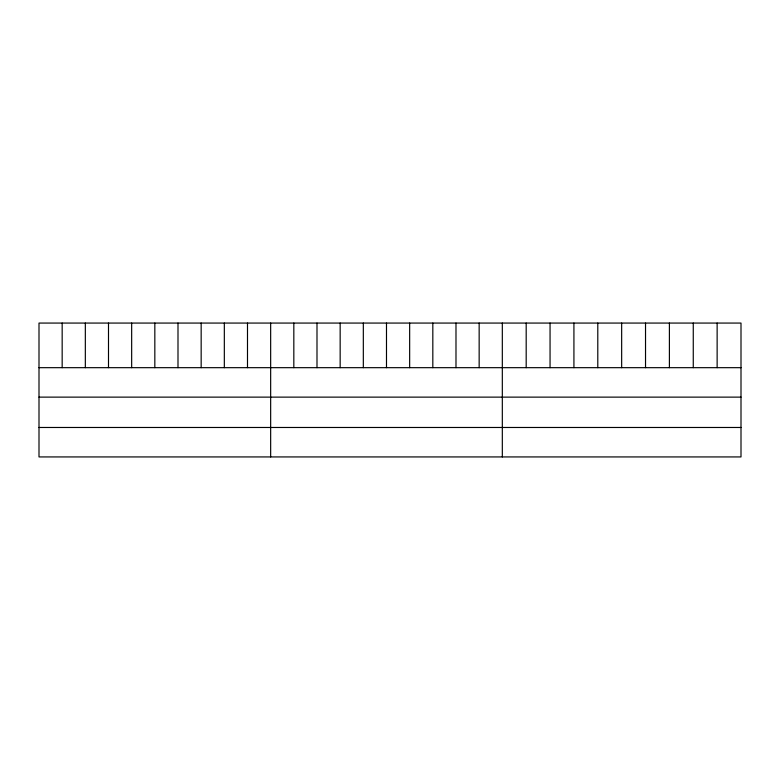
<?xml version="1.0" encoding="UTF-8"?>
<svg xmlns="http://www.w3.org/2000/svg" width="780" height="780" viewBox="0 0 780 780"><rect width="100%" height="100%" fill="white"/><g stroke="black" fill="none" stroke-linecap="round" stroke-linejoin="round"><path stroke-width="1.17" d="M741 367.673L741 456.934L39 456.934L39 323.066L741 323.066L741 367.673L39 367.673M39 397.127L741 397.127M39 427.479L741 427.479M717.132 323.066L717.132 367.673M693.264 323.066L693.264 367.673M669.396 323.066L669.396 367.673M645.528 323.066L645.528 367.673M621.66 323.066L621.66 367.673M597.792 323.066L597.792 367.673M573.924 323.066L573.924 367.673M550.056 323.066L550.056 367.673M526.188 323.066L526.188 367.673M502.32 323.066L502.32 456.934M479.154 323.066L479.154 367.673M455.988 323.066L455.988 367.673M432.822 323.066L432.822 367.673M409.656 323.066L409.656 367.673M386.49 323.066L386.49 367.673M363.324 323.066L363.324 367.673M340.158 323.066L340.158 367.673M316.992 323.066L316.992 367.673M293.826 323.066L293.826 367.673M270.66 323.066L270.66 456.934M247.494 323.066L247.494 367.673M224.328 323.066L224.328 367.673M201.162 323.066L201.162 367.673M177.996 323.066L177.996 367.673M154.83 323.066L154.83 367.673M131.664 323.066L131.664 367.673M108.498 323.066L108.498 367.673M85.332 323.066L85.332 367.673M62.166 323.066L62.166 367.673"/></g></svg>
